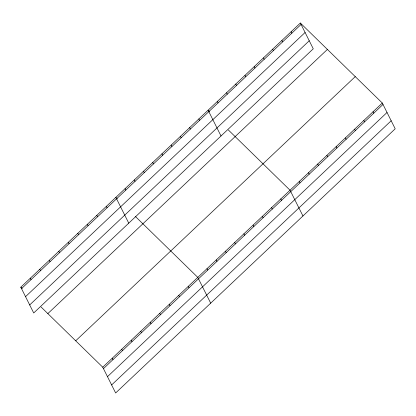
<?xml version="1.0" encoding="UTF-8"?>
<svg xmlns="http://www.w3.org/2000/svg" width="416" height="416" viewBox="0 0 416 416"><rect width="100%" height="100%" fill="white"/><g stroke="black" fill="none" stroke-linecap="round" stroke-linejoin="round"><path stroke-width="0.62" d="M300.357 23.02L313.264 48.797L33.706 312.978L20.8 287.201L300.357 23.02L382.294 103.022L395.2 128.799L115.643 392.98L102.736 367.203L41.08 306.998M21.518 288.631L301.07 24.45M25.537 296.665L305.094 32.484M29.687 304.944L309.244 40.763M47.84 313.602L327.397 49.421M75.696 340.803L355.254 76.622M102.736 367.203L382.294 103.022M103.449 368.628L383.006 104.452M107.474 376.667L387.031 112.486M111.618 384.946L391.175 120.765M209.456 111.519L208.104 110.198L221.01 135.98M228.384 130L290.035 190.2L302.947 215.977M117.203 198.697L115.851 197.376L128.757 223.158M135.226 216.299L197.782 277.378L210.694 303.16M20.8 287.201L22.152 288.522M373.064 111.738L373.781 113.168M363.839 120.458L364.556 121.888M354.614 129.173L355.332 130.603M345.389 137.894L346.107 139.324M291.132 31.741L291.845 33.166M336.164 146.609L336.882 148.039M281.908 40.456L282.62 41.886M326.94 155.329L327.652 156.759M272.683 49.176L273.395 50.601M317.715 164.05L318.427 165.474M263.453 57.892L264.17 59.322M308.49 172.765L309.202 174.195M254.228 66.612L254.946 68.037M299.265 181.485L299.978 182.91M245.003 75.327L245.721 76.757M235.778 84.048L236.496 85.472M280.81 198.921L281.528 200.346M226.554 92.763L227.271 94.193M271.586 207.636L272.303 209.066M217.329 101.483L218.041 102.913M262.361 216.356L263.078 217.781M253.136 225.072L253.854 226.502M198.879 118.919L199.592 120.349M243.911 233.792L244.629 235.217M189.654 127.634L190.367 129.064M234.686 242.507L235.399 243.937M180.424 136.354L181.142 137.784M225.462 251.228L226.174 252.658M171.2 145.07L171.917 146.5M216.237 259.943L216.949 261.373M161.975 153.79L162.692 155.22M207.007 268.663L207.724 270.093M152.75 162.505L153.468 163.935M143.525 171.226L144.243 172.656M188.276 286.364L188.994 287.789M134.3 179.941L135.013 181.371M178.776 295.344L179.488 296.774M125.076 188.661L125.788 190.091M169.27 304.325L169.983 305.755M106.345 206.362L107.058 207.792M159.765 313.31L160.477 314.735M96.84 215.342L97.557 216.772M150.259 322.291L150.977 323.721M87.334 224.323L88.052 225.753M140.754 331.271L141.471 332.701M77.828 233.308L78.546 234.738M131.248 340.257L131.966 341.682M68.323 242.289L69.04 243.719M121.742 349.237L122.46 350.667M58.817 251.269L59.535 252.699M112.242 358.218L112.954 359.648M49.317 260.255L50.029 261.685M39.811 269.235L40.524 270.665M30.306 278.216L31.018 279.646"/></g></svg>
